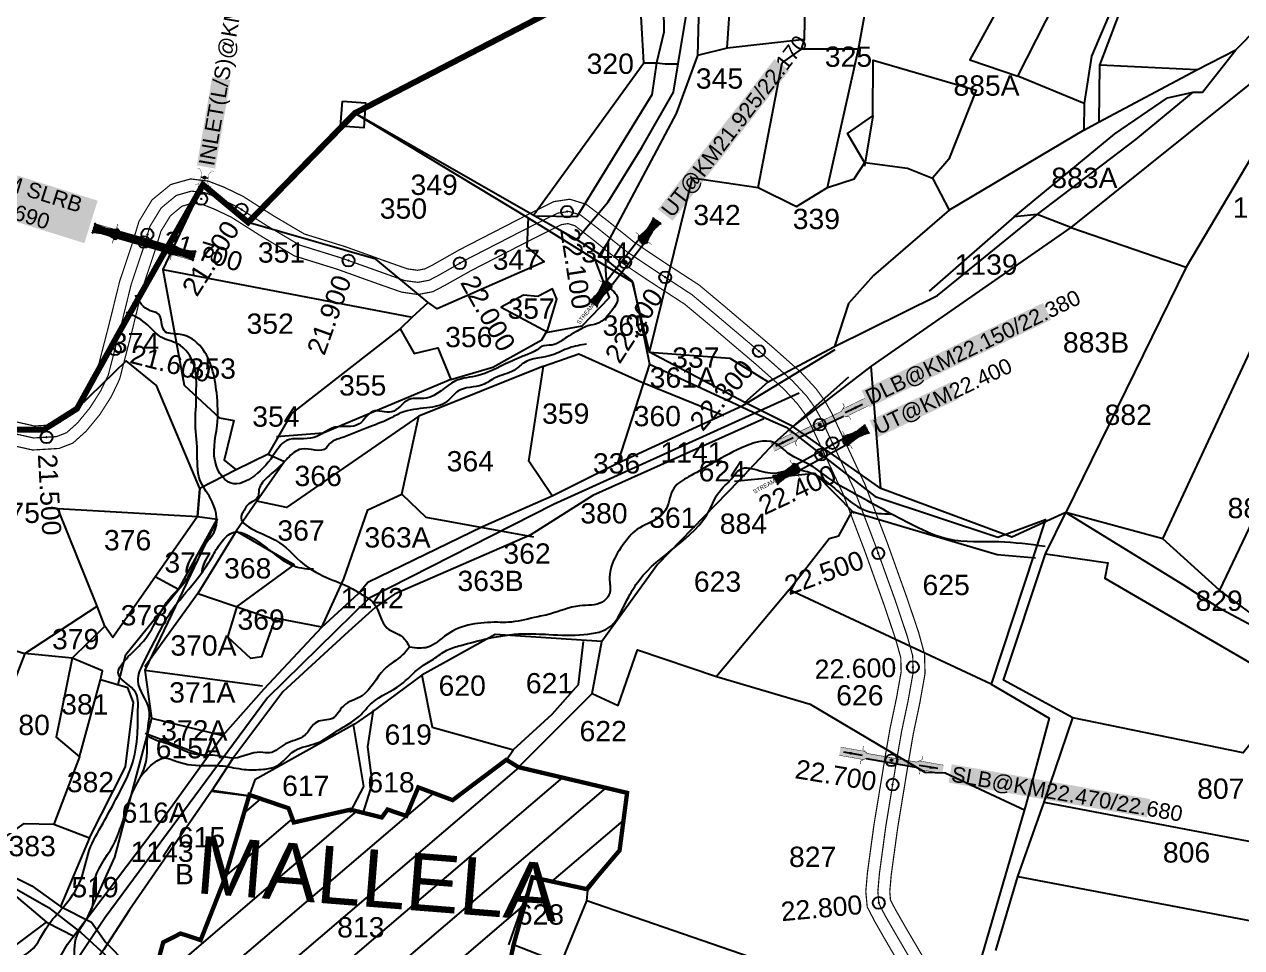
# Model space of a CAD drawing. Header units: inches. Extents: x 206944 to 214764, y 1611536 to 1620388.
# Drawn here: x 209710 to 210729, y 1615157 to 1615930 of the extents above; entities that cross this region are included whole.
import ezdxf
from ezdxf.enums import TextEntityAlignment as Align

# ---------------------------------------------------------------- set-up
doc = ezdxf.new("R2010")
doc.units = ezdxf.units.IN
doc.header["$LTSCALE"] = 15
doc.header["$MEASUREMENT"] = 0
doc.header["$PDMODE"] = 32
doc.header["$PDSIZE"] = 10
doc.linetypes.add('ACAD_ISO02W100', pattern=[15, 12, -3])
doc.linetypes.add('HIDDEN2', pattern=[0.1875, 0.125, -0.0625])
for name, color, linetype in [('BLOCK', 72, 'Continuous'), ('CANAL1', 7, 'Continuous'), ('CHANAGE', 1, 'Continuous'), ('PLOT', 7, 'Continuous'), ('PLOT NO', 7, 'Continuous'), ('POINT', 2, 'Continuous'), ('ROAD', 1, 'Continuous'), ('STREAM', 4, 'Continuous'), ('STRUCTURE', 5, 'Continuous'), ('text2', 7, 'Continuous'), ('VILLAGE BOUNDARY', 5, 'Continuous'), ('VILLAGE BOUNDARY STONES', 1, 'Continuous')]:
    doc.layers.add(name, color=color, linetype=linetype)
doc.styles.get("Standard").update_dxf_attribs({"font": 'arial.ttf'})
doc.dimstyles.get("Standard").update_dxf_attribs({"dimtxt": 0.18, "dimasz": 0.18, "dimexe": 0.18, "dimexo": 0.0625, "dimgap": 0.09, "dimtad": 0, "dimtih": 1, "dimtoh": 1, "dimdec": 4, "dimzin": 0, "dimdsep": 46, "dimtxsty": 'Standard', "dimcen": 0.09, "dimadec": 0, "dimazin": 0, "dimtfac": 1, "dimtdec": 4, "dimtofl": 0, "dimtmove": 0, "dimatfit": 3, "dimfxl": 1, "dimtolj": 1, "dimtzin": 0, "dimarcsym": 0})

# ---------------------------------------------------------------- blocks, each defined once
blk = doc.blocks.new('CIRCLE-BOX')
for p, q in [((-0.5, 0), (0.5, 0)), ((0, 0.5), (0, -0.5))]:
    blk.add_line(p, q)
blk.add_circle((0, 0), 0.2)
blk = doc.blocks.new('SLB')
at = {"layer": 'STRUCTURE'}
h = blk.add_hatch(dxfattribs=at)
h.set_pattern_fill('DOTS', color=6, scale=20, angle=320.3722, style=0)
h.set_pattern_definition([(320.372247934, (-159.4327, -72.9564), (1.2786241598, 0.5641323054), [0, -1.25])])
h.paths.add_polyline_path([(769699.5, 1706871.1), (769699.5, 1706861.1), (769729.1, 1706861.1), (769732.1, 1706863.1), (769792.1, 1706863.1), (769795.1, 1706861.1), (769824.7, 1706861.1), (769824.7, 1706871.1), (769795.1, 1706871.1), (769792.1, 1706869.1), (769732.1, 1706869.1), (769729.1, 1706871.1)])
at = {"layer": 'STRUCTURE', "color": 6, "const_width": 0.628}
for points in [[(769726.1, 1706877.1), (769726.1, 1706873.1), (769732.1, 1706869.1), (769792.1, 1706869.1), (769798.1, 1706873.1), (769798.1, 1706877.1)], [(769726.1, 1706855.1), (769726.1, 1706859.1), (769732.1, 1706863.1), (769792.1, 1706863.1), (769798.1, 1706859.1), (769798.1, 1706855.1)]]:
    blk.add_lwpolyline(points, dxfattribs=at)
at = {"layer": 'STRUCTURE', "color": 6, "linetype": 'ACAD_ISO02W100', "ltscale": 0.5, "const_width": 0.5}
for points in [[(769699.5, 1706871.1), (769729.1, 1706871.1)], [(769699.5, 1706861.1), (769729.1, 1706861.1)], [(769795.1, 1706871.1), (769824.7, 1706871.1)], [(769795.1, 1706861.1), (769824.7, 1706861.1)]]:
    blk.add_lwpolyline(points, dxfattribs=at)
at = {"layer": 'STRUCTURE', "color": 6}
blk.add_lwpolyline([(769732.1, 1706863.1), (769792.1, 1706863.1)], dxfattribs=at)
blk.add_lwpolyline([(769732.1, 1706863.1), (769792.1, 1706863.1)], dxfattribs=at)
at = {"layer": 'STRUCTURE', "color": 0}
blk.add_circle((769762.1, 1706866.1), 1.24, dxfattribs=at)
for points in [[(769703.8, 1706866), (769726.7, 1706866)], [(769818.6, 1706865.8), (769795.7, 1706865.8)]]:
    blk.add_leader(points, dimstyle='Standard', override={"dimasz": 10, "dimgap": 0.09, "dimtad": 0}, dxfattribs=at)
blk = doc.blocks.new('UT')
at = {"layer": 'STRUCTURE'}
h = blk.add_hatch(dxfattribs=at)
h.set_pattern_fill('DASH', color=150, scale=8, angle=-39.6278, style=0)
h.set_pattern_definition([(320.372247933, (-4370.464, -6260.8811), (1.40800153113, 0.132407282), [1, -1])])
h.paths.add_polyline_path([(765163, 1700681.9), (765165.6, 1700680.6), (765167.2, 1700680.3), (765169.1, 1700680), (765172.4, 1700679.6), (765176.4, 1700679.3), (765179.5, 1700679.5), (765183.1, 1700679.9), (765187.7, 1700680.9), (765188.9, 1700681.2), (765193.1, 1700682.2), (765196.1, 1700680.2), (765196.1, 1700672.2), (765193.1, 1700670.2), (765190.5, 1700670.8), (765188.1, 1700671.3), (765185.5, 1700671.8), (765183.6, 1700672.1), (765181, 1700672.5), (765180.3, 1700672.5), (765178.5, 1700672.6), (765176.7, 1700672.6), (765174.6, 1700672.5), (765172.5, 1700672.3), (765170.4, 1700672), (765168.5, 1700671.7), (765166.1, 1700671.2), (765165, 1700670.8), (765163, 1700669.7)])
h.paths.add_polyline_path([(765259.1, 1700682.2), (765256.1, 1700680.2), (765256.1, 1700672.2), (765259.1, 1700670.2), (765261.9, 1700671), (765264.4, 1700671.6), (765266.4, 1700672), (765269.1, 1700672.5), (765272.7, 1700673), (765276.1, 1700673.1), (765278.6, 1700672.9), (765281.2, 1700672.7), (765283.9, 1700672.3), (765286.4, 1700671.9), (765288, 1700671.3), (765289.2, 1700670.6), (765289.1, 1700682.7), (765287.6, 1700681.8), (765285.7, 1700681.2), (765283, 1700680.7), (765281.2, 1700680.4), (765276.7, 1700679.9), (765272.7, 1700679.9), (765268.7, 1700680.3), (765264.8, 1700681), (765261.2, 1700681.7)])
at = {"layer": 'STRUCTURE', "color": 150, "const_width": 0.628}
for points in [[(765190.1, 1700688.2), (765190.1, 1700684.2), (765196.1, 1700680.2), (765256.1, 1700680.2), (765262.1, 1700684.2), (765262.1, 1700688.2)], [(765190.1, 1700664.2), (765190.1, 1700668.2), (765196.1, 1700672.2), (765256.1, 1700672.2), (765262.1, 1700668.2), (765262.1, 1700664.2)]]:
    blk.add_lwpolyline(points, dxfattribs=at)
at = {"layer": 'STRUCTURE', "color": 150}
for points in [[(765196.1, 1700680.2), (765256.1, 1700680.2)], [(765196.1, 1700672.2), (765256.1, 1700672.2)], [(765196.1, 1700672.2), (765256.1, 1700672.2)]]:
    blk.add_lwpolyline(points, dxfattribs=at)
at = {"layer": 'STRUCTURE', "color": 0}
blk.add_circle((765226.1, 1700676.2), 1.89, dxfattribs=at)
at = {"layer": 'STRUCTURE', "color": 150}
for points in [[(765163, 1700681.9), (765164.4, 1700681.1), (765167.9, 1700680.2), (765171.2, 1700679.8), (765176.1, 1700679.4), (765184.7, 1700680.3), (765193.1, 1700682.2)], [(765163, 1700669.7), (765164.3, 1700670.6), (765167.8, 1700671.6), (765171.2, 1700672.1), (765176, 1700672.6), (765184.7, 1700672), (765193.1, 1700670.2)], [(765289.1, 1700682.7), (765287.8, 1700681.9), (765284.3, 1700680.9), (765280.9, 1700680.4), (765276.1, 1700679.8), (765267.4, 1700680.5), (765259.1, 1700682.2)], [(765289.2, 1700670.6), (765287.8, 1700671.4), (765284.2, 1700672.3), (765280.9, 1700672.7), (765276.1, 1700673.1), (765267.4, 1700672.2), (765259.1, 1700670.2)]]:
    blk.add_spline(points, degree=3, dxfattribs=at)
at = {"layer": 'STRUCTURE', "color": 0}
blk.add_text('STREAM', height=5, dxfattribs=at).set_placement((765148.2, 1700675.8), align=Align.MIDDLE_CENTER)
for points in [[(765190.9, 1700676), (765164.2, 1700675.8)], [(765289.3, 1700676.7), (765265.4, 1700676.4)]]:
    blk.add_leader(points, dimstyle='Standard', override={"dimasz": 10, "dimgap": 0.09, "dimtad": 0}, dxfattribs=at)
blk = doc.blocks.new('PIPE C')
at = {"layer": 'STRUCTURE'}
h = blk.add_hatch(dxfattribs=at)
h.set_pattern_fill('DASH', color=256, scale=5.6, angle=-90, style=0)
h.set_pattern_definition([(270, (-1194663.9188, 538833.8274), (0.7, -0.7), [0.7, -0.7])])
edge = h.paths.add_edge_path()
edge.add_spline(control_points=[(4.6, -44.2), (4.4, -43.9), (3.7, -42.8), (3.2, -40.8), (2.9, -38.1), (2.3, -34.2), (2.9, -29), (3.8, -25), (4.2, -23.1)], knot_values=[0, 0, 0, 0, 1.613557, 5.24513, 8.624976, 13.470124, 22.190216, 30.746377, 30.746377, 30.746377, 30.746377], degree=3, periodic=0)
edge.add_line((4.2, -23.1), (2.8, -21))
edge.add_line((2.8, -21), (2.8, 21))
edge.add_line((2.8, 21), (4.2, 23.1))
edge.add_spline(control_points=[(4.2, 23.1), (3.7, 25), (2.7, 28.9), (2, 34.1), (2.4, 38), (2.7, 40.8), (3.1, 42.8), (3.8, 43.8), (4, 44.2)], knot_values=[0, 0, 0, 0, 8.556161, 17.276253, 22.121402, 25.501247, 29.13282, 30.746377, 30.746377, 30.746377, 30.746377], degree=3, periodic=0)
edge.add_line((4, 44.2), (-4.6, 44.2))
edge.add_spline(control_points=[(-4.6, 44.2), (-4.4, 43.9), (-3.7, 42.8), (-3.2, 40.8), (-2.9, 38.1), (-2.3, 34.2), (-2.9, 29), (-3.8, 25), (-4.2, 23.1)], knot_values=[0, 0, 0, 0, 1.613557, 5.24513, 8.624976, 13.470124, 22.190216, 30.746377, 30.746377, 30.746377, 30.746377], degree=3, periodic=0)
edge.add_line((-4.2, 23.1), (-2.8, 21))
edge.add_line((-2.8, 21), (-2.8, -21))
edge.add_line((-2.8, -21), (-4.2, -23.1))
edge.add_spline(control_points=[(-4.2, -23.1), (-3.7, -25), (-2.7, -28.9), (-2, -34.1), (-2.4, -38), (-2.7, -40.8), (-3.1, -42.8), (-3.8, -43.8), (-4, -44.2)], knot_values=[0, 0, 0, 0, 8.556161, 17.276253, 22.121402, 25.501247, 29.13282, 30.746377, 30.746377, 30.746377, 30.746377], degree=3, periodic=0)
edge.add_line((-4, -44.2), (4.6, -44.2))
blk.add_circle((0, 0), 0.657)
at = {"layer": 'STRUCTURE', "const_width": 0.44}
for points in [[(-8.4, 25.2), (-5.6, 25.2), (-2.8, 21), (-2.8, -21), (-5.6, -25.2), (-8.4, -25.2)], [(8.4, 25.2), (5.6, 25.2), (2.8, 21), (2.8, -21), (5.6, -25.2), (8.4, -25.2)]]:
    blk.add_lwpolyline(points, dxfattribs=at)
at = {"layer": 'STRUCTURE', "color": 3}
for points in [[(-2.8, 21), (-2.8, -21)], [(-2.8, 21), (-2.8, -21)], [(2.8, 21), (2.8, -21)]]:
    blk.add_lwpolyline(points, dxfattribs=at)
at = {"layer": 'STRUCTURE'}
for points in [[(-4.6, 44.2), (-4, 43.2), (-3.3, 40.8), (-2.9, 38.4), (-2.5, 35.1), (-3, 29), (-4.2, 23.1)], [(4, 44.2), (3.4, 43.2), (2.8, 40.7), (2.5, 38.4), (2.2, 35), (2.8, 28.9), (4.2, 23.1)], [(-4, -44.2), (-3.4, -43.2), (-2.8, -40.7), (-2.5, -38.4), (-2.2, -35), (-2.8, -28.9), (-4.2, -23.1)], [(4.6, -44.2), (4, -43.2), (3.3, -40.8), (2.9, -38.4), (2.5, -35.1), (3, -29), (4.2, -23.1)]]:
    blk.add_spline(points, degree=3, dxfattribs=at)
at = {"layer": 'STRUCTURE', "color": 0}
for points in [[(-0.2, 44.3), (-0.2, 28.7)], [(0, -23.2), (0, -38.9)]]:
    blk.add_leader(points, dimstyle='Standard', override={"dimscale": 0.062085, "dimtxt": 50, "dimasz": 100, "dimgap": 0.09, "dimtad": 0, "dimzin": 2}, dxfattribs=at)
blk = doc.blocks.new('OT')
at = {"layer": 'STRUCTURE', "color": 190}
for points, const_width in [([(769775.2, 1706601.8), (769775.2, 1706597.8), (769769.2, 1706593.8), (769761.8, 1706593.8), (769754.4, 1706593.8), (769748.4, 1706597.8), (769748.4, 1706601.8)], 0.5), ([(769751.4, 1706595.8), (769729.4, 1706595.8)], 0.5), ([(769748.4, 1706573), (769748.4, 1706577), (769754.4, 1706581), (769761.8, 1706581), (769761.8, 1706581), (769761.8, 1706581), (769769.2, 1706581), (769775.2, 1706577), (769775.2, 1706573)], 0.5), ([(769761.8, 1706593.8), (769761.8, 1706581)], 2.5), ([(769751.4, 1706579), (769729.4, 1706579)], 0.5)]:
    blk.add_lwpolyline(points, dxfattribs=dict(at, const_width=const_width))
at = {"layer": 'STRUCTURE', "color": 0}
blk.add_circle((769761.8, 1706587.4), 1.87, dxfattribs=at)
blk.add_leader([(769732.6, 1706587.4), (769753.8, 1706587.4)], dimstyle='Standard', override={"dimasz": 10, "dimgap": 0.09, "dimtad": 0}, dxfattribs=at)

msp = doc.modelspace()

# ---------------------------------------------------------------- hatches: boundary and pattern name
at = {"layer": 'PLOT'}
h = msp.add_hatch(dxfattribs=at)
h.set_pattern_fill('ANSI31', color=11, scale=241.083369, angle=-4.5216)
h.set_pattern_definition([(40.47837, (204831.507, 1608136.56), (-19.56274, 22.92254), [])])
h.paths.add_polyline_path([(209857.5, 1615163.4), (209841.6, 1615168.6), (209826.1, 1615161.5), (209815.7, 1615123.2), (209829.8, 1615108.9), (209835.2, 1615107.5), (209860.5, 1615116.6), (209857.6, 1615090.3), (209895.1, 1615078.3), (209900.3, 1615065.5), (209925.7, 1615060.6), (209940.3, 1615048), (209930.9, 1615021.4), (209933.7, 1615020.5), (209971.1, 1615016.2), (209980.6, 1615043), (209992.2, 1615076.6), (210041.3, 1615080.1), (210098.1, 1615055.3), (210110.9, 1615069.2), (210130.2, 1615113.2), (210112, 1615123.9), (210119.6, 1615159.7), (210135.3, 1615216), (210180.7, 1615206.1), (210208.3, 1615238.5), (210214.6, 1615286.7), (210123.6, 1615308.2), (210113.5, 1615314.4), (210068.5, 1615280.6), (210039.7, 1615291.3), (210030.1, 1615267.3), (210020.6, 1615270.5), (210014.2, 1615271.8), (210011.9, 1615269.7), (210009.2, 1615266.1), (210008.2, 1615266.4), (210008.1, 1615266.3), (210007.3, 1615266.6), (209982.9, 1615272.6), (209935.5, 1615261.9), (209931.1, 1615273.8), (209902.3, 1615283.5), (209898.1, 1615284.1), (209876.9, 1615212.8)])
h.paths.add_polyline_path([(209905.3, 1615015.5), (209959.3, 1615015.5), (209959.3, 1615044.7), (209905.3, 1615044.7)], flags=9)
h.paths.add_polyline_path([(209966.9, 1615160.4), (210020.9, 1615160.4), (210020.9, 1615189.5), (209966.9, 1615189.5)], flags=24)
h.paths.add_polyline_path([(210117.3, 1615171.1), (210171.3, 1615171.1), (210171.3, 1615200.2), (210117.3, 1615200.2)], flags=24)
h.paths.add_polyline_path([(209992.3, 1615281.8), (210046.3, 1615281.8), (210046.3, 1615310.9), (209992.3, 1615310.9)], flags=25)

# ---------------------------------------------------------------- linework, layer by layer
at = {"layer": 'CANAL1', "color": 200, "const_width": 1}
for points in [[(209669.2, 1615605), (209718.3, 1615593.9), (209734.6, 1615594.9), (209739.9, 1615596.9), (209747.1, 1615603.5), (209756.7, 1615615.1), (209765, 1615628), (209770.7, 1615640), (209781.1, 1615680.3), (209789.7, 1615715.3), (209800.2, 1615746.6), (209805.8, 1615765.2), (209816.7, 1615783.2), (209832.4, 1615796.1), (209849, 1615800.8), (209863.8, 1615799), (209877, 1615793.9), (209893, 1615786.2), (209919, 1615769.6), (209944.3, 1615754.7), (209978.2, 1615744.2), (210013.3, 1615731.6), (210030.6, 1615725.5), (210039.1, 1615724.3), (210045.4, 1615725.5), (210052.4, 1615729.1), (210074.6, 1615741.7), (210131.6, 1615771), (210153.2, 1615781.8), (210166.6, 1615783.8), (210180.3, 1615779.6), (210198.1, 1615765.9), (210220.6, 1615747.8), (210244.7, 1615731.6), (210275, 1615711.9), (210296.5, 1615693.9), (210335.7, 1615660.6), (210360, 1615639), (210372.6, 1615625.4), (210380, 1615615.3), (210385.9, 1615604.8), (210413.8, 1615545), (210432.3, 1615496.6), (210448.6, 1615451), (210458.7, 1615421.2), (210463.7, 1615402.9), (210464.1, 1615386.4), (210459.8, 1615362.3), (210454.3, 1615336.2), (210450.8, 1615315.9), (210441.2, 1615257.4), (210435.8, 1615217.9), (210434.6, 1615204), (210435.2, 1615196.8), (210439.3, 1615189), (210447.7, 1615174.3), (210461.9, 1615150.1)], [(209664.5, 1615585.6), (209716.7, 1615573.8), (209738.9, 1615575.1), (209750.5, 1615579.6), (209761.6, 1615589.6), (209772.9, 1615603.3), (209782.5, 1615618.3), (209789.6, 1615633.1), (209800.5, 1615675.4), (209808.9, 1615709.7), (209819.2, 1615740.5), (209824.2, 1615757), (209832.1, 1615769.9), (209841.9, 1615778), (209850.6, 1615780.5), (209858.9, 1615779.5), (209869, 1615775.5), (209883.3, 1615768.7), (209908.6, 1615752.6), (209936.1, 1615736.3), (209971.8, 1615725.2), (210006.6, 1615712.7), (210025.8, 1615706), (210039.5, 1615704), (210052, 1615706.4), (210061.9, 1615711.6), (210084.1, 1615724.1), (210140.6, 1615753.1), (210159.4, 1615762.5), (210165.1, 1615763.4), (210170.9, 1615761.6), (210185.7, 1615750.2), (210208.7, 1615731.6), (210233.7, 1615714.9), (210263, 1615695.8), (210283.6, 1615678.6), (210322.6, 1615645.5), (210346, 1615624.7), (210357.1, 1615612.6), (210363.2, 1615604.4), (210368.1, 1615595.6), (210395.4, 1615537.2), (210413.5, 1615489.6), (210429.7, 1615444.4), (210439.5, 1615415.3), (210443.8, 1615399.9), (210444.1, 1615387.9), (210440.2, 1615366.1), (210434.7, 1615340), (210431.1, 1615319.2), (210421.4, 1615260.3), (210415.9, 1615220.1), (210414.5, 1615204), (210415.7, 1615191.1), (210421.8, 1615179.4), (210430.4, 1615164.3), (210444.9, 1615139.5)]]:
    msp.add_lwpolyline(points, dxfattribs=at)
at = {"layer": 'CANAL1', "color": 1, "linetype": 'HIDDEN2', "ltscale": 4, "const_width": 1}
msp.add_lwpolyline([(209666.8, 1615595.3), (209717.5, 1615583.9), (209736.7, 1615585), (209745.2, 1615588.3), (209754.4, 1615596.5), (209764.8, 1615609.2), (209773.7, 1615623.2), (209780.1, 1615636.5), (209790.8, 1615677.9), (209799.3, 1615712.5), (209809.7, 1615743.5), (209815, 1615761.1), (209824.4, 1615776.5), (209837.1, 1615787), (209849.8, 1615790.6), (209861.3, 1615789.2), (209873, 1615784.7), (209888.1, 1615777.4), (209913.8, 1615761.1), (209940.2, 1615745.5), (209975, 1615734.7), (210010, 1615722.2), (210028.2, 1615715.7), (210039.3, 1615714.2), (210048.7, 1615715.9), (210057.1, 1615720.3), (210079.3, 1615732.9), (210136.1, 1615762.1), (210156.3, 1615772.1), (210165.9, 1615773.6), (210175.6, 1615770.6), (210191.9, 1615758), (210214.6, 1615739.7), (210239.2, 1615723.3), (210269, 1615703.8), (210290, 1615686.2), (210329.2, 1615653), (210353, 1615631.8), (210364.9, 1615619), (210371.6, 1615609.8), (210377, 1615600.2), (210404.6, 1615541.1), (210422.9, 1615493.1), (210439.2, 1615447.7), (210449.1, 1615418.2), (210453.8, 1615401.4), (210454.1, 1615387.2), (210450, 1615364.2), (210444.5, 1615338.1), (210440.9, 1615317.5), (210431.3, 1615258.9), (210425.9, 1615219), (210424.6, 1615204), (210425.5, 1615194), (210430.5, 1615184.2), (210439.1, 1615169.3), (210453.4, 1615144.8)], dxfattribs=at)
at = {"layer": 'PLOT'}
for points in [[(210385.3, 1616186.3), (210381.1, 1616176.3), (210356.9, 1616161.2), (210337, 1616139.9), (210322.8, 1616121), (210304.2, 1616101), (210293.1, 1616068.2), (210276.5, 1616020.7), (210276.5, 1616020.7), (210273.7, 1615904.1)], [(210363.1, 1615917.7), (210364.1, 1615965.3), (210363.2, 1615982.5), (210476.2, 1616087.5), (210484.7, 1616109), (210386.6, 1616151.7), (210362, 1616150.2)], [(210609.9, 1615848.5), (210610.6, 1615896), (210638.5, 1615970.1), (210681.5, 1616014.9), (210721.4, 1616114.6), (210754.7, 1616120.9), (210815.9, 1616109.2)], [(210298.3, 1615910.4), (210309.9, 1616079.3)], [(210228.6, 1615898), (210239.2, 1615897.9), (210246.4, 1615897.3), (210257.4, 1615897.1), (210264.4, 1615939.3), (210277.1, 1616013.3), (210244.2, 1616006.1), (210245.4, 1615923.8), (210239.2, 1615897.9)], [(210136.1, 1615770.5), (210228.6, 1615898), (210224.8, 1615966.4), (210217, 1615975.2)], [(210408.5, 1615909.6), (210417.7, 1615960.9), (210523.5, 1615940.1), (210501.7, 1615900.6), (210541.8, 1615886.8), (210580.9, 1615963.9), (210620.5, 1615943.4), (210603.5, 1615903.7), (210597.3, 1615864), (210541.8, 1615886.8)], [(210313.1, 1615613.6), (210332.7, 1615630.8), (210388.4, 1615660.6), (210474.5, 1615703.1), (210557.9, 1615770.9), (210640.6, 1615833.9), (210688.7, 1615873.4), (210696.4, 1615873.5), (210724.5, 1615908.9), (210743.4, 1615928.3), (210761.6, 1615948), (210784.5, 1615950.4)], [(210324.3, 1615793.6), (210344.6, 1615897.9), (210360.6, 1615909.5), (210363.1, 1615917.7), (210298.3, 1615910.4), (210273.7, 1615904.1), (210255.6, 1615855.5), (210192.5, 1615737)], [(210927.6, 1615912.3), (210710.8, 1615456.3)], [(210382.4, 1615793.7), (210408.5, 1615909.6), (210360.6, 1615909.5)], [(210420.3, 1615853.7), (210420.6, 1615900.2), (210507, 1615875.2), (210484.1, 1615817.3), (210470.3, 1615801.4)], [(210597, 1615841.6), (210609.9, 1615848.5), (210691.6, 1615892.3), (210724.5, 1615908.9)], [(210239.2, 1615897.9), (210235.3, 1615871.3), (210172.5, 1615769.2), (210137.3, 1615769.5)], [(210172.2, 1615750.2), (210198.8, 1615781.7), (210227, 1615827.1), (210253.4, 1615873.6), (210257.4, 1615897.1)], [(210749.4, 1615891.1), (210586.3, 1615760.2), (210418.9, 1615644), (210353.3, 1615593.5)], [(210691.6, 1615892.3), (210610.6, 1615896)], [(210663.2, 1615499.4), (210848.8, 1615897.7)], [(210778.5, 1615888.3), (210682.9, 1615726.8), (210582, 1615521.6)], [(210667.1, 1615868.8), (210688.7, 1615873.4)], [(210597.3, 1615864), (210597, 1615841.6), (210484.4, 1615774.6)], [(210538.8, 1615769.2), (210623.2, 1615838.5), (210667.1, 1615868.8)], [(208654.8, 1615857.2), (208897.5, 1615737.1), (208956.3, 1615704.4), (209058.9, 1615638.4), (209149.5, 1615602.5), (209287.8, 1615491.8), (209389.9, 1615363.8), (209496, 1615287.8), (209569, 1615248.4), (209648.3, 1615235.9), (209694, 1615207.4), (209728.5, 1615178.5), (209751.8, 1615166.4)], [(210413.5, 1615814.6), (210399.2, 1615838.8), (210420.3, 1615853.7), (210413.4, 1615811.4)], [(210233.5, 1615655.6), (210269.4, 1615801.6), (210324.3, 1615793.6), (210356.6, 1615777.8), (210382.4, 1615793.7), (210404.7, 1615801), (210413.6, 1615814.6), (210449.5, 1615809.9), (210470.3, 1615801.4), (210484.4, 1615774.6), (210421, 1615719.9), (210399.9, 1615696.6), (210388.4, 1615660.6)], [(209859.4, 1615796), (209825.7, 1615724.9), (210034.5, 1615685), (210047.9, 1615697.4)], [(210131.7, 1615768.1), (210130.6, 1615744), (210145.2, 1615731.5), (210055.6, 1615691.9), (210047.9, 1615697.4), (210004.3, 1615733.5), (209897.3, 1615764.4)], [(210586.3, 1615760.2), (210557.9, 1615770.9), (210538.8, 1615769.2), (210467.6, 1615706.8)], [(210586.3, 1615760.2), (210682.9, 1615726.8)], [(210024.5, 1615675.2), (210036.2, 1615654.5), (210056.1, 1615659.4), (210067.1, 1615632.8), (210102.1, 1615643.3), (210143.2, 1615666), (210148.3, 1615674.7), (210155.8, 1615700.2), (210152.1, 1615708.7), (210139.8, 1615702.4), (210127.9, 1615703.6), (210109.2, 1615693.3), (210148.1, 1615672.5), (210176.9, 1615677.7), (210199.9, 1615701.6), (210187.2, 1615734.6)], [(209825.7, 1615724.9), (209843.8, 1615628.1), (209873.2, 1615600.7), (209885.4, 1615598.6), (209877.1, 1615565.3), (209887.2, 1615557.3)], [(210034.5, 1615685), (210024.5, 1615675.2), (209933.5, 1615604.5), (209914.1, 1615570.2), (209887.2, 1615557.3), (209856.9, 1615541.6), (209854.9, 1615518.1), (209856.9, 1615541.6), (209820.4, 1615627.9), (209795.1, 1615648.6), (209753.9, 1615608.4)], [(209689.5, 1615061.7), (209746.1, 1615160), (209830.6, 1615271.6), (209876.1, 1615334.6), (209910.6, 1615373.8), (209959, 1615425.3), (209989.7, 1615453.6), (209997.6, 1615463.2), (210093.5, 1615509.7), (210151.8, 1615535.4), (210206.5, 1615562.9), (210311.4, 1615611.1), (210388.8, 1615657.9)], [(210233.5, 1615655.6), (210300.6, 1615650.6), (210332.7, 1615630.8)], [(210151.8, 1615535.4), (210132.3, 1615564.5), (210144.7, 1615644.1), (210174.2, 1615654.2), (210226.9, 1615630.5), (210295.6, 1615602.8)], [(210233.4, 1615645.7), (210206.5, 1615562.9)], [(210399.9, 1615634.9), (210338, 1615579.9), (210308.2, 1615547.9), (210240.1, 1615478), (210193.5, 1615413.4), (210104, 1615419.4), (210042.8, 1615385.3), (210000.8, 1615354.3), (209986.4, 1615344.1), (209902.8, 1615297.7), (209898.3, 1615285), (209876.9, 1615212.8), (209857.5, 1615163.4), (209841.6, 1615168.6), (209826.1, 1615161.5), (209815.3, 1615121.5)], [(210144.7, 1615644.1), (210040.3, 1615602.2)], [(210427.2, 1615541.7), (210418.9, 1615644)], [(210067.1, 1615632.8), (209960, 1615587.8), (209920.9, 1615584.9)], [(210329.1, 1615599.9), (210185.8, 1615535.6), (210133.4, 1615502.6), (210019.7, 1615453.2), (210003.5, 1615442), (209981.4, 1615421.9), (209926.4, 1615371.4), (209884.3, 1615315.5), (209866.5, 1615288.1), (209797.8, 1615188.8), (209776.4, 1615155.5), (209714.4, 1615065.7), (209669.5, 1615003.7)], [(209959, 1615425.3), (209977.4, 1615465.9), (209997.6, 1615523.8), (210025.9, 1615536.8), (210040.3, 1615602.2), (209929.3, 1615525.6), (209904.5, 1615530.9)], [(209914.1, 1615570.2), (209927.7, 1615564.1), (209904.5, 1615530.9), (209887.3, 1615505.7), (209855.2, 1615453.5), (209810.6, 1615392.2)], [(210405.1, 1615520.7), (210372, 1615554.2), (210304.5, 1615547.4)], [(210025.9, 1615536.8), (210046, 1615517.5), (210136.2, 1615501.1)], [(209451.8, 1615401.4), (209567.8, 1615449.5), (209581.1, 1615442.4), (209710.2, 1615403.5), (209770.7, 1615443), (209738, 1615524.7), (209854.9, 1615518.1), (209871.2, 1615515.9), (209810.8, 1615389.5), (209816.3, 1615349.1), (209785.4, 1615232.9), (209761.5, 1615180.3)], [(210350.4, 1615456.8), (210383.7, 1615499.8), (210391.8, 1615501.9), (210403.1, 1615522.2), (210524.6, 1615486.2), (210556.7, 1615483.4)], [(211296.1, 1615319.9), (211035, 1615316.7), (211005.7, 1615322.1), (210972.8, 1615326.9), (210915.9, 1615344.5), (210845.7, 1615368.3), (210779.9, 1615401.8), (210752.3, 1615425.8), (210710.8, 1615456.3), (210663.2, 1615499.4), (210582, 1615521.6)], [(210582, 1615521.6), (210680, 1615461.2), (210709.3, 1615442.1), (210750.6, 1615420), (210779.9, 1615401.8)], [(209959, 1615425.3), (209919.8, 1615433.1), (209908.4, 1615400.7), (209899.4, 1615399.3), (209880.3, 1615417.1), (209888, 1615442.7), (209935.7, 1615477.6), (209887.3, 1615505.7)], [(210565.1, 1615486.8), (210617.1, 1615479.4), (210614.8, 1615466.4), (210767.8, 1615377.5), (210768.6, 1615367.5), (210730.5, 1615320.3), (210587.8, 1615349.5)], [(209855.2, 1615453.5), (209924.9, 1615429.9)], [(210519.6, 1615377.6), (210350.4, 1615456.8), (210289.6, 1615384.2)], [(209669.3, 1615232.3), (209709.7, 1615261.1), (209734.5, 1615260.6), (209764.5, 1615249), (209794.5, 1615308.5), (209801.2, 1615362.3), (209796.5, 1615374.7), (209773.6, 1615381.2), (209775.2, 1615388.9), (209749.8, 1615399.4), (209777.1, 1615426.3), (209770.7, 1615443)], [(209866.5, 1615288.1), (209902.3, 1615283.5), (209931.1, 1615273.8), (209935.5, 1615261.9), (209982.9, 1615272.6), (209993.7, 1615270.7), (210008.1, 1615266.3), (210014.2, 1615271.8), (210030.5, 1615268.4), (210039.7, 1615291.3), (210068.5, 1615280.6), (210113.5, 1615314.4), (210119.4, 1615323.1), (210151.8, 1615352.7), (210173.9, 1615377.4), (210178.1, 1615413.3)], [(209954.4, 1614955.1), (209963.4, 1614964.6), (209974, 1615011), (209970.9, 1615015.6), (209980.6, 1615043), (209992.2, 1615076.6), (210041.3, 1615080.1), (210098.1, 1615055.3), (210110.9, 1615069.2), (210130.2, 1615113.2), (210112, 1615123.9), (210119.6, 1615159.7), (210159.4, 1615144), (210180.8, 1615196.2), (210181.6, 1615205.3), (210208.3, 1615238.5), (210214.6, 1615286.7), (210123.6, 1615308.2), (210185.4, 1615369.9), (210193.5, 1615413.4)], [(209710.2, 1615403.5), (209675.2, 1615313.3), (209650.8, 1615279.6), (209646.2, 1615242.6)], [(209749.8, 1615399.4), (209710.2, 1615403.5)], [(210185.4, 1615369.9), (210207.1, 1615359.8), (210223.3, 1615406.4), (210289.6, 1615384.2), (210368, 1615361), (210464, 1615304.1), (210481, 1615303.5), (210547.9, 1615272.2)], [(209749.8, 1615399.4), (209736.4, 1615333.3), (209756, 1615316.9), (209773.6, 1615381.2)], [(209810.8, 1615389.5), (209909.3, 1615376.2)], [(210042.6, 1615385.3), (210051.5, 1615341.6), (210119.5, 1615322.8)], [(210001.9, 1615356.1), (209997.3, 1615325.1), (210001.2, 1615294.5), (209993.3, 1615269.8)], [(209816.3, 1615349.1), (209876.1, 1615334.6)], [(209982.8, 1615270.2), (209994, 1615291.9), (209985.4, 1615344)], [(209810.9, 1615336.8), (209863.4, 1615316.7)], [(209756, 1615316.9), (209734.5, 1615260.6)], [(210563.9, 1615278.9), (210840.9, 1615226.2)], [(209669.3, 1615232.3), (209716.1, 1615208.7), (209740, 1615191.6), (209766, 1615178.3), (209778.2, 1615161.3), (209829.8, 1615108.9), (209835.2, 1615107.5), (209860.5, 1615116.6), (209857.6, 1615090.3), (209895.1, 1615078.3), (209900.3, 1615065.5), (209925.7, 1615060.6), (209904.5, 1615029.4), (209881.3, 1614985), (209869.7, 1614947.3), (209850.9, 1614926.8), (209834.5, 1614875.8), (209813.6, 1614798), (209784.6, 1614692.2), (209735.1, 1614525.9), (209721.6, 1614507.6), (209708.1, 1614495.8)], [(210115.5, 1615159.3), (210135.3, 1615216), (210181.6, 1615205.3)], [(210541.9, 1615216.6), (210822.5, 1615163.3), (210802.2, 1615099.7)], [(210463.4, 1615098.7), (210180.8, 1615196.2)], [(209112.7, 1615104.8), (209160, 1615113.7), (209182.5, 1615137.4), (209244.8, 1615124.9), (209308.9, 1615064.6), (209320.6, 1615042), (209327.2, 1614975), (209398.3, 1614949.9), (209481.1, 1614957.4), (209539.4, 1615010.6), (209532.8, 1615030.1), (209548.8, 1615039.6), (209611.5, 1615092.7), (209647, 1615117.5), (209728.5, 1615178.5)]]:
    msp.add_lwpolyline(points, dxfattribs=at)
at = {"layer": 'PLOT', "color": 11, "const_width": 3.62}
msp.add_lwpolyline([(210112, 1615123.9), (210119.6, 1615159.7), (210135.3, 1615216), (210180.7, 1615206.1), (210208.3, 1615238.5), (210214.6, 1615286.7), (210123.6, 1615308.2), (210113.5, 1615314.4), (210068.5, 1615280.6), (210039.7, 1615291.3), (210029.7, 1615267.4), (210014, 1615272.7), (210009.2, 1615266.1), (209982.9, 1615272.6), (209935.5, 1615261.9), (209931.1, 1615273.8), (209898.3, 1615285), (209876.9, 1615212.8), (209857.5, 1615163.4), (209840.7, 1615168.9), (209826.1, 1615161.5), (209815.3, 1615121.5)], dxfattribs=at)
at = {"layer": 'PLOT NO'}
for points in [[(209854.9, 1615518.1), (209783.8, 1615416.9), (209777.1, 1615426.3)], [(209788.2, 1615376.6), (209794.8, 1615402.5), (209838.8, 1615457.1), (209871.2, 1615515.9)], [(209838.8, 1615457.1), (209819.3, 1615467.5)], [(209897.6, 1615284.3), (209866.8, 1615288.6)], [(209764.5, 1615249), (209740, 1615191.6)]]:
    msp.add_lwpolyline(points, dxfattribs=at)
at = {"layer": 'POINT'}
for p in [(210213, 1615731, 20), (210377, 1615570, 22)]:
    msp.add_point(p, dxfattribs=at)
at = {"layer": 'ROAD'}
for points in [[(208623.7, 1615876.5), (208819.8, 1615778.8), (208937.8, 1615718.1), (209069.5, 1615640.6), (209155.9, 1615604.7), (209293.4, 1615489.2), (209395.4, 1615365.1), (209497, 1615289.7), (209570.4, 1615254.4), (209605.7, 1615245.6), (209643.5, 1615240.1), (209730, 1615190.8), (209757.1, 1615169.7), (209820.4, 1615111.7)], [(210358.6, 1615621.5), (210153, 1615528.1), (209998.5, 1615449.8), (209913.5, 1615366.2), (209777.5, 1615182.3), (209660, 1615006.4), (209578.8, 1614926.8)]]:
    msp.add_lwpolyline(points, dxfattribs=at)
at = {"layer": 'STREAM'}
for points in [[(210196.6, 1615734), (210196.8, 1615719.9), (210199.4, 1615710.7), (210203.4, 1615706.4), (210206.5, 1615701.5), (210201.8, 1615690.6), (210199.7, 1615687.8), (210193.4, 1615681.8), (210190.3, 1615680), (210181.7, 1615677.7), (210171.7, 1615672.7), (210164.1, 1615668.3), (210158.7, 1615664.6), (210151.5, 1615661.7), (210143, 1615660.4), (210140.4, 1615658.6), (210130.6, 1615653.6), (210126.1, 1615651.8), (210111, 1615645), (210090, 1615636.2), (210070.8, 1615631.6), (210046.3, 1615617.2), (210032, 1615616.1), (210017.5, 1615605.7), (210001.6, 1615606.1), (209990.3, 1615595.6), (209969.8, 1615592.8), (209952.5, 1615584.2), (209929.3, 1615581.7), (209918, 1615568.8), (209880.9, 1615546.9), (209870.7, 1615560.2), (209871.2, 1615594.1), (209870.9, 1615621.7), (209858.1, 1615659.6), (209840.5, 1615670.5), (209826.8, 1615673.8), (209822.2, 1615687.6), (209815.2, 1615690.4), (209802.8, 1615703.4)], [(207424.8, 1613992), (207456.6, 1613987.9), (207508, 1614020.8), (207520, 1614027.6), (207527.5, 1614036.1), (207542.3, 1614039.4), (207565.7, 1614059.3), (207581, 1614068.3), (207612.5, 1614099.1), (207651.5, 1614124.8), (207672, 1614158.7), (207707.7, 1614248.7), (207745.8, 1614333.1), (207747.4, 1614378.6), (207756.9, 1614413.9), (207769.4, 1614451.9), (207792.3, 1614489), (207856, 1614549.5), (207928.7, 1614615.9), (208041.8, 1614639.3), (208146.9, 1614704.5), (208223.5, 1614760.4), (208291.8, 1614818.2), (208332, 1614859.1), (208354.7, 1614904.9), (208414.2, 1614908.4), (208454.5, 1614885.1), (208495.8, 1614899.4), (208523.6, 1614912.9), (208561.7, 1614927), (208584.4, 1614932.9), (208594.3, 1614942.2), (208594.5, 1614943.5), (208663.6, 1614970.9), (208682.5, 1614973.9), (208700.7, 1614980.7), (208741.5, 1614998), (208760.8, 1614993.9), (208774.6, 1615023.1), (208795.9, 1615048.1), (208821.8, 1615071), (208844.5, 1615088.8), (208858.9, 1615106.8), (208868.3, 1615124.9), (208889.7, 1615148.1), (208913, 1615149.8), (208919.6, 1615170.1), (208928, 1615181.8), (208938.4, 1615190.1), (208942.9, 1615198.6), (208947.8, 1615205.6), (208961.7, 1615203.3), (208980.7, 1615199.2), (208988.6, 1615207.9), (209015.6, 1615207.4), (209033.9, 1615217.2), (209063.3, 1615217.5), (209082.2, 1615223.7), (209106.6, 1615221.5), (209111.4, 1615224.5), (209139.4, 1615214.6), (209159.4, 1615210.7), (209169.5, 1615218.2), (209186.8, 1615207.1), (209202.3, 1615197.5), (209219.3, 1615191.1), (209228.9, 1615177.5), (209248.6, 1615164.4), (209259.2, 1615148.3), (209258.9, 1615130), (209271.5, 1615110.3), (209304, 1615080.9), (209314.9, 1615069), (209348, 1615039.8), (209365.4, 1615025.7), (209387, 1615019.7), (209398.3, 1615023.6), (209413.4, 1615038.2), (209435.3, 1615033.7), (209446.2, 1615037.1), (209467.7, 1615027.6), (209490.8, 1615026.5), (209527.8, 1615024.6), (209546.8, 1615030.7), (209563.9, 1615045.8), (209582, 1615059), (209592.3, 1615072.6), (209607.9, 1615079.3), (209630.7, 1615099.2), (209647.2, 1615104.8), (209664.5, 1615121), (209683.3, 1615129.3), (209696.1, 1615142.6), (209715.4, 1615154.6), (209729.4, 1615175.4), (209741.8, 1615190.2), (209757.1, 1615213.9), (209764.2, 1615238.5), (209775.7, 1615261.3), (209788.1, 1615284.3), (209799.6, 1615309.1), (209804.6, 1615336.1), (209805, 1615356.4), (209802.8, 1615371.1), (209789.1, 1615384.7), (209807.2, 1615411.1), (209820.8, 1615431.7), (209832.4, 1615450.6), (209838.8, 1615457.1), (209849.2, 1615471.7), (209855, 1615486.5), (209869.9, 1615508), (209865.7, 1615533.3), (209856.9, 1615548.7), (209854.6, 1615573.3), (209853.1, 1615598.6), (209853.6, 1615610.5), (209853.8, 1615621.8), (209852, 1615644.8), (209838.1, 1615662.7), (209824.5, 1615668.2), (209811.3, 1615680.1), (209795, 1615688.9)], [(210180.7, 1615662.4), (210166, 1615659.2), (210152.4, 1615653.5), (210127.8, 1615646.6), (210119.8, 1615640.5), (210104.2, 1615634.3), (210093.5, 1615628.4), (210072.9, 1615623.1), (210064, 1615614.6), (210047, 1615609.1), (210025.1, 1615604.8), (210015.3, 1615599.8), (209996.8, 1615592.4), (209974.5, 1615583.6), (209965, 1615578.7), (209962.8, 1615575.7), (209941.8, 1615574.5), (209930.3, 1615566.9), (209924.2, 1615560.5), (209912, 1615549.7), (209906.3, 1615540.1), (209905.4, 1615534.5), (209895.6, 1615526.4), (209894.5, 1615524.2), (209892, 1615520), (209920.2, 1615498.2), (209940.7, 1615480.7), (209962.8, 1615467.1), (209983.5, 1615458.2), (209993.1, 1615452.4), (210002.6, 1615445.3), (210013.8, 1615424.6), (210026.4, 1615417.3), (210032.5, 1615408.6)], [(210564.7, 1615493), (210525.8, 1615496.8), (210483.9, 1615499), (210454.9, 1615510.3), (210403.9, 1615537.8), (210387.6, 1615547.3), (210367.7, 1615561.3), (210349.9, 1615570.9), (210338, 1615579.9), (210310.3, 1615575.5), (210283.9, 1615561.5), (210266, 1615551.2), (210253.9, 1615542.2), (210247.5, 1615524.9), (210239, 1615515.9), (210221.1, 1615505.9), (210215.2, 1615499.6), (210200, 1615464.9), (210199.8, 1615453.1), (210193.9, 1615446.5), (210174.8, 1615443.3), (210150, 1615436.4), (210136.9, 1615433.5), (210115.2, 1615429.5), (210106, 1615429.5), (210063.8, 1615419.3), (210047.8, 1615408.7), (210032.6, 1615408.6)], [(209807.5, 1615300.7), (209819, 1615312.2), (209826, 1615315.8), (209837.5, 1615313), (209862.4, 1615309.5), (209876.4, 1615309.2), (209893.8, 1615306.3), (209910, 1615306.5), (209920.8, 1615309), (209936.5, 1615322.1), (209954.3, 1615328.2), (209972.1, 1615338.8), (209990.4, 1615351), (210001.1, 1615362.2), (210024.9, 1615377.2), (210041.5, 1615391.7), (210052.6, 1615398.7), (210063.7, 1615406.1), (210075.3, 1615410.1), (210098, 1615415.9), (210127.3, 1615419.9), (210149.1, 1615419.3), (210178.5, 1615419.3), (210201.7, 1615426.9), (210210.2, 1615439.7), (210216, 1615450.9), (210224.6, 1615464.6), (210283.6, 1615523.4), (210291.6, 1615538.6), (210301.8, 1615549.5), (210310.8, 1615558.2), (210321.3, 1615557.7), (210338.8, 1615554.5), (210349.1, 1615556.6), (210365.6, 1615555.7), (210395.3, 1615535.7), (210415.4, 1615522.8), (210435.5, 1615520.1)], [(209120.7, 1614936.9), (209111.4, 1614931.6), (209100.2, 1614931.2), (209091.3, 1614929.2), (209087.4, 1614927.2), (209077.3, 1614924.8), (209072.8, 1614922.7), (209064.9, 1614921.4), (209055.8, 1614921.8), (209049.8, 1614924), (209043.2, 1614921.9), (209037.3, 1614920.6), (209032.9, 1614916.6), (209030.1, 1614915.5), (209026.3, 1614915), (209018.1, 1614912.6), (209013, 1614908.5), (209011.2, 1614908.3), (209002.4, 1614908.5), (208997.1, 1614908.7), (208990.8, 1614908.8), (208980.6, 1614908.9), (208977.8, 1614908.7), (208973.3, 1614910.5), (208967.5, 1614913.5), (208959.5, 1614916.6), (208955.4, 1614918), (208950.3, 1614922), (208943, 1614929.5), (208941.5, 1614933.7), (208935.9, 1614940.8), (208931.8, 1614950.2), (208927.9, 1614960.2), (208921.1, 1614962.5), (208905.6, 1614967.2), (208894.1, 1614970.5), (208884.5, 1614968.7), (208876.1, 1614961.2), (208874.6, 1614952.3), (208866, 1614948.4), (208858.7, 1614945), (208847.7, 1614943.2), (208841.4, 1614936.8), (208837.9, 1614935.1), (208827.5, 1614933.2), (208820.9, 1614927.5), (208815.2, 1614923.6), (208810.2, 1614922.9), (208804.1, 1614919.8), (208798.9, 1614919.9), (208792, 1614922.7), (208790.4, 1614930.8), (208789.1, 1614935.1), (208785.1, 1614945.8), (208795.3, 1614957.2), (208809.1, 1614963.5), (208820.3, 1614974.7), (208842, 1614987), (208845.4, 1615008.3), (208850.4, 1615014.6), (208866.4, 1615027.4), (208879.2, 1615033), (208892.4, 1615041.9), (208907.1, 1615071), (208922.9, 1615076.4), (208934.9, 1615080.4), (208954.2, 1615099.9), (208969, 1615102.9), (208988, 1615100.6), (209006.3, 1615111.6), (209020.8, 1615110.7), (209042.6, 1615109.8), (209048.8, 1615113.2), (209068.1, 1615116.9), (209089.9, 1615115.4), (209099.2, 1615111.6), (209105, 1615112.4), (209126.5, 1615115.6), (209133, 1615118), (209143.4, 1615121.6), (209159.3, 1615127.9), (209171.1, 1615138.2), (209183.3, 1615138.8), (209190.8, 1615137.4), (209202.5, 1615137.5), (209212.9, 1615137.7), (209229.7, 1615133.3), (209242.7, 1615132.5), (209249.2, 1615129.9), (209255.9, 1615119.5), (209263.2, 1615112.7), (209275.3, 1615104.2), (209281.1, 1615092.6), (209297.6, 1615080.6), (209307.9, 1615069.7), (209308.9, 1615065.2), (209318.4, 1615054.5), (209328.1, 1615046), (209332.3, 1615039.4), (209339.4, 1615033.9), (209354.8, 1615025.1), (209362.3, 1615020.9), (209389.7, 1615008.3), (209406.4, 1615015.6), (209419.4, 1615014.8), (209428.2, 1615012), (209435.3, 1615011.6), (209449.8, 1615013.3), (209459.3, 1615011.5), (209473.9, 1615016), (209487.8, 1615012.7), (209504, 1615013.4), (209510.1, 1615014.7), (209524, 1615014.3), (209527.7, 1615013.7), (209536.6, 1615012.2), (209545.6, 1615014.7), (209556.1, 1615012.6), (209565.9, 1615016.4), (209571.4, 1615016.2), (209580.1, 1615014.8), (209602.1, 1615015.7), (209606.5, 1615018.4), (209625.5, 1615016.6), (209629.6, 1615016.3), (209638, 1615023.1), (209644.1, 1615025.7), (209650.2, 1615031), (209654.1, 1615033.6), (209687.8, 1615050.8), (209712.3, 1615053.1), (209721, 1615051.9), (209733.1, 1615061.9), (209747.3, 1615108.3), (209749.9, 1615116.1), (209752.1, 1615142.8), (209754, 1615167.4), (209766.5, 1615190.5), (209768.2, 1615211.1), (209784.1, 1615242.7), (209794.3, 1615269.5), (209800.4, 1615287.1), (209810.8, 1615309), (209813.4, 1615341.6), (209814.5, 1615355.6), (209805.1, 1615380.5), (209809.6, 1615395.5), (209819.9, 1615415.5), (209833.2, 1615439.2), (209852.6, 1615463.3), (209867, 1615484.3), (209874.6, 1615496.4), (209885.3, 1615504.9), (209901.7, 1615499.6), (209914.3, 1615490.6), (209933.4, 1615477.7), (209941.9, 1615475), (209951.9, 1615474.2)], [(210032.4, 1615408.6), (210026.6, 1615402.2), (210011.1, 1615390), (209992.6, 1615368), (209977, 1615359.4), (209967.8, 1615349), (209954.8, 1615346), (209944.6, 1615334.8), (209928.4, 1615327.6), (209915.4, 1615320.2), (209907.6, 1615320.7), (209885.5, 1615315.8), (209871.5, 1615317.8), (209855.3, 1615318.6), (209844.5, 1615321.5), (209828.5, 1615328.1), (209821.9, 1615330.1), (209816.8, 1615332.2), (209813, 1615334.6)]]:
    msp.add_spline(points, degree=3, dxfattribs=at)
at = {"layer": 'text2', "color": 0}
for p in [(209858, 1615784, 19), (209810, 1615748, 18), (210376, 1615595, 21), (210436, 1615314, 23)]:
    msp.add_point(p, dxfattribs=at)
at = {"layer": 'text2', "color": 3}
for p in [(209891.7, 1615775.1), (210164.3, 1615773.4), (209812.9, 1615754.3), (209981.3, 1615732.4), (210074.5, 1615730.2), (210246.6, 1615718.4), (209785.7, 1615658.2), (210325, 1615656.6), (209728.4, 1615584.5), (210386.7, 1615579.6), (210425, 1615487.3), (210454, 1615392), (210437, 1615293.6), (210425.4, 1615194.5)]:
    msp.add_point(p, dxfattribs=at)
at = {"layer": 'VILLAGE BOUNDARY', "const_width": 5}
msp.add_lwpolyline([(209649.5, 1615591.6), (209725.9, 1615590.7), (209753.9, 1615608.4), (209790.6, 1615674.7), (209819.9, 1615726.5), (209859.4, 1615796), (209897.3, 1615764.4), (209986.6, 1615855.9), (209986.6, 1615855.9), (210217, 1615975.2), (210218.3, 1616031.4), (210222.4, 1616101.3), (210225.1, 1616253.6), (210248.2, 1616275.9), (210298.2, 1616319.9), (210338.7, 1616355.8), (210370.8, 1616384.4), (210388.2, 1616400.6), (210365.7, 1616447)], dxfattribs=at)
at = {"layer": 'VILLAGE BOUNDARY'}
for points in [[(209986.6, 1615855.9), (210131.7, 1615768.1), (210187.4, 1615733.5), (210219.3, 1615714.4), (210233.4, 1615645.7), (210306.4, 1615611.9), (210334.3, 1615598.7), (210347.7, 1615592.8), (210422.4, 1615534.9), (210525, 1615500.7), (210565.1, 1615515.7), (210519.6, 1615377.6), (210568.2, 1615349.2), (210548.4, 1615276.6), (210494.3, 1615090.9)], [(210523.4, 1615154.8), (210541.9, 1615216.6), (210563.9, 1615278.9), (210587.8, 1615349.5), (210529.7, 1615381), (210565.1, 1615486.8), (210582, 1615521.6), (210536.9, 1615500.8), (210427.2, 1615541.7), (210353.3, 1615593.5), (210313.1, 1615613.6), (210233.5, 1615655.6), (210218.9, 1615715.4), (210192.5, 1615737), (210172.2, 1615750.2), (210137.3, 1615769.5), (209986.6, 1615855.9), (209986.6, 1615855.9)]]:
    msp.add_lwpolyline(points, dxfattribs=at)
at = {"layer": 'VILLAGE BOUNDARY STONES'}
msp.add_lwpolyline([(209976.2, 1615865.9), (209995.6, 1615864.4), (209994, 1615843.5), (209974.5, 1615845)], close=True, dxfattribs=at)

# ---------------------------------------------------------------- block references
at = {"layer": 'BLOCK'}
for p in [(209858, 1615784, 19), (209810, 1615748, 18), (210213, 1615731, 20), (210376, 1615595, 21), (210377, 1615570, 22), (210436, 1615314, 23)]:
    msp.add_blockref('CIRCLE-BOX', p, dxfattribs=at)
at = {"layer": 'STRUCTURE', "color": 0}
for name, p, xscale, yscale, zscale, rotation in [('OT', (975798.1, 1110941.3, 19), 0.4899999999999996, 0.4899999999999996, 0.4899999999999996, 80.8874030367597), ('SLB', (1059556.7, 2613662.8, 18), 0.7000000000000002, 0.7000000000000002, 0.7000000000000002, 163.8592771628161), ('UT', (821775.4, 462410.6, 20), 0.6999999999999998, 0.6999999999999998, 0.6999999999999998, 52.16087857096421), ('SLB', (244062.3, 305339.8, 21), 0.6999999999999996, 0.6999999999999996, 0.6999999999999996, 25.74714897485964), ('UT', (314411.8, 314288.6, 22), 0.6999999999999996, 0.6999999999999996, 0.6999999999999996, 28.79650984782603), ('SLB', (-526378, 531335.8, 23), 0.6999999999999996, 0.6999999999999996, 0.6999999999999996, 350.0692360157416)]:
    msp.add_blockref(name, p, dxfattribs=dict(at, xscale=xscale, yscale=yscale, zscale=zscale, rotation=rotation))
at = {"layer": 'text2', "color": 3, "rotation": 74.06867863891235}
msp.add_blockref('PIPE C', (209810, 1615748, 18), dxfattribs=at)

# ---------------------------------------------------------------- texts
at = {"layer": 'CHANAGE'}
for s, rotation, p in [('21.800', 57.5878, (209884.2, 1615763.3)), ('21.900', 70.2695, (209976.6, 1615719.2)), ('22.200', 56.9021, (210239, 1615706.7)), ('22.300', 49.6921, (210316, 1615645.9)), ('22.400', 25.03, (210388.1, 1615555.1)), ('22.500', 19.6957, (210411.8, 1615482.6)), ('22.600', 1.3381, (210440, 1615391.7)), ('22.700', 350.6735, (210423.2, 1615295.9)), ('22.800', 5.1666, (210411.5, 1615193.3))]:
    msp.add_text(s, height=16, rotation=rotation, dxfattribs=at).set_placement(p, align=Align.MIDDLE_RIGHT)
for s, rotation, p in [('22.100', 278.8347, (210166.4, 1615759.5)), ('21.700', 343.1943, (209826.4, 1615750.3)), ('22.000', 299.4868, (210081.4, 1615718)), ('21.600', 345.5737, (209799.3, 1615654.7)), ('21.500', 273.2388, (209729.1, 1615570.5))]:
    msp.add_text(s, height=16, rotation=rotation, dxfattribs=at).set_placement(p, align=Align.MIDDLE_LEFT)
at = {"layer": 'PLOT'}
msp.add_text('MALLELA', height=48.22, rotation=355.4784, dxfattribs=at).set_placement((209852.5, 1615202.8))
at = {"layer": 'PLOT NO'}
for s, p in [('325', (210400, 1615903.2)), ('320', (210200.5, 1615897.3)), ('345', (210292, 1615884.9)), ('885A', (210515.6, 1615879)), ('883A', (210597.6, 1615801.7)), ('349', (210053, 1615795.9)), ('342', (210289.9, 1615770.6)), ('1138', (210748.2, 1615776.8)), ('339', (210373.1, 1615767.3)), ('344', (210196, 1615739.3)), ('347', (210121.9, 1615733.2)), ('1139', (210515.3, 1615729.1)), ('883B', (210607.3, 1615663.9)), ('337', (210272.2, 1615651.2)), ('882', (210634.3, 1615603.3)), ('336', (210205.8, 1615562.6)), ('881', (210737.3, 1615525.2)), ('884', (210312, 1615512.1)), ('829', (210710.4, 1615447.6)), ('807', (210711.8, 1615290.2)), ('806', (210683.1, 1615236.8))]:
    msp.add_text(s, height=17, dxfattribs=at).set_placement(p, align=Align.MIDDLE_CENTER)
for s, p in [('350', (210007.5, 1615767.5)), ('351', (209905.4, 1615730.7)), ('357', (210114.4, 1615683.7)), ('352', (209895.9, 1615671.1)), ('365', (210194.1, 1615669.5)), ('356', (210062.2, 1615659.9)), ('374', (209783.1, 1615654.9)), ('353', (209847.4, 1615633.5)), ('355', (209973.4, 1615619.4)), ('361A', (210233.5, 1615626)), ('354', (209900.7, 1615593.3)), ('359', (210143.4, 1615595.8)), ('360', (210220.1, 1615593.7)), ('1141', (210242.5, 1615563.3)), ('364', (210063.5, 1615555.9)), ('624', (210274.5, 1615547.5)), ('366', (209936.1, 1615543.6)), ('375', (209683.3, 1615512.7)), ('380', (210175.4, 1615512.3)), ('361', (210233.1, 1615508.6)), ('367', (209921.7, 1615497.9)), ('376', (209776.5, 1615489.8)), ('363A', (209994.6, 1615492.1)), ('362', (210111, 1615478.6)), ('377', (209827.1, 1615471.1)), ('368', (209877.1, 1615466.2)), ('363B', (210072.5, 1615455.7)), ('623', (210270.5, 1615455.1)), ('625', (210462, 1615452.3)), ('1142', (209974.8, 1615441.2)), ('378', (209790.5, 1615426.9)), ('369', (209888.3, 1615423.3)), ('379', (209733, 1615406.9)), ('370A', (209832.1, 1615401.6)), ('620', (210056.7, 1615368)), ('621', (210129.8, 1615370)), ('371A', (209831.1, 1615362.3)), ('626', (210389.7, 1615359.9)), ('381', (209740.7, 1615352.3)), ('380', (209691.6, 1615335.1)), ('372A', (209824.4, 1615330.5)), ('619', (210011.5, 1615327)), ('622', (210174.8, 1615329.9)), ('615A', (209819.8, 1615315.6)), ('382', (209745.4, 1615287.2)), ('617', (209925.7, 1615284.1)), ('618', (209997.1, 1615287)), ('616A', (209791.3, 1615261.6)), ('615', (209838.4, 1615241)), ('383', (209696.6, 1615233.6)), ('1143', (209798.8, 1615228.9)), ('827', (210350.2, 1615224.6)), ('B', (209835.9, 1615210.1)), ('519', (209749.3, 1615199.2)), ('628', (210122.2, 1615176.3)), ('813', (209971.8, 1615165.6))]:
    msp.add_text(s, height=17, dxfattribs=at).set_placement(p)
at = {"layer": 'STRUCTURE', "color": 5, "char_height": 13, "attachment_point": 1, "bg_fill": 1, "box_fill_scale": 1.1, "bg_fill_color": 7, "bg_fill_true_color": 16777215, "bg_fill_transparency": 0}
for s, insert, width, rotation in [('INLET(L/S)@KM21.770', (209855.8, 1615813.2, 4), 72.591, 80.1853), ('UT@KM21.925/22.170', (210242.2, 1615775.6, 20), 156.781, 52.1609), ('SP CUM SLRB\\P@KM21.690', (209642.3, 1615821.6, 18), 133.406, 342.6115), ('DLB@KM22.150/22.380', (210412.6, 1615623, 21), 166.19, 25.7471), ('UT@KM22.400', (210419.5, 1615598, 22), 72.582, 25.2225), ('SLB@KM22.470/22.680', (210487.6, 1615309.1, 23), 166.079, 350.0692)]:
    msp.add_mtext(s, dxfattribs=dict(at, insert=insert, width=width, rotation=rotation))

doc.saveas('drawing.dxf')
